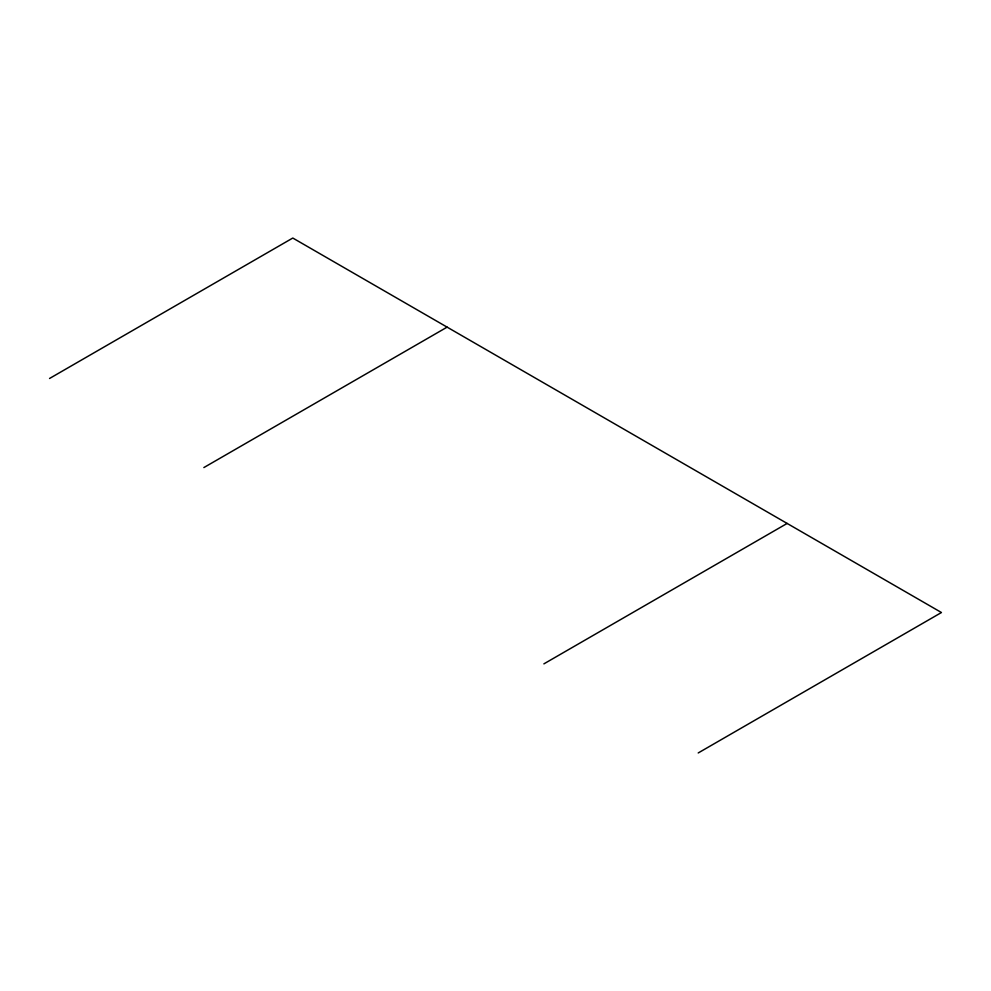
<?xml version="1.0" encoding="UTF-8"?>
<svg xmlns="http://www.w3.org/2000/svg" width="991" height="991" viewBox="0 0 991 991"><rect width="100%" height="100%" fill="white"/><g stroke="black" fill="none" stroke-linecap="round" stroke-linejoin="round"><path stroke-width="1.49" d="M49.55 378.475L292.791 238.038L941.45 612.525L698.209 752.962M203.861 467.566L447.114 327.129M543.886 663.871L787.139 523.434"/></g></svg>
